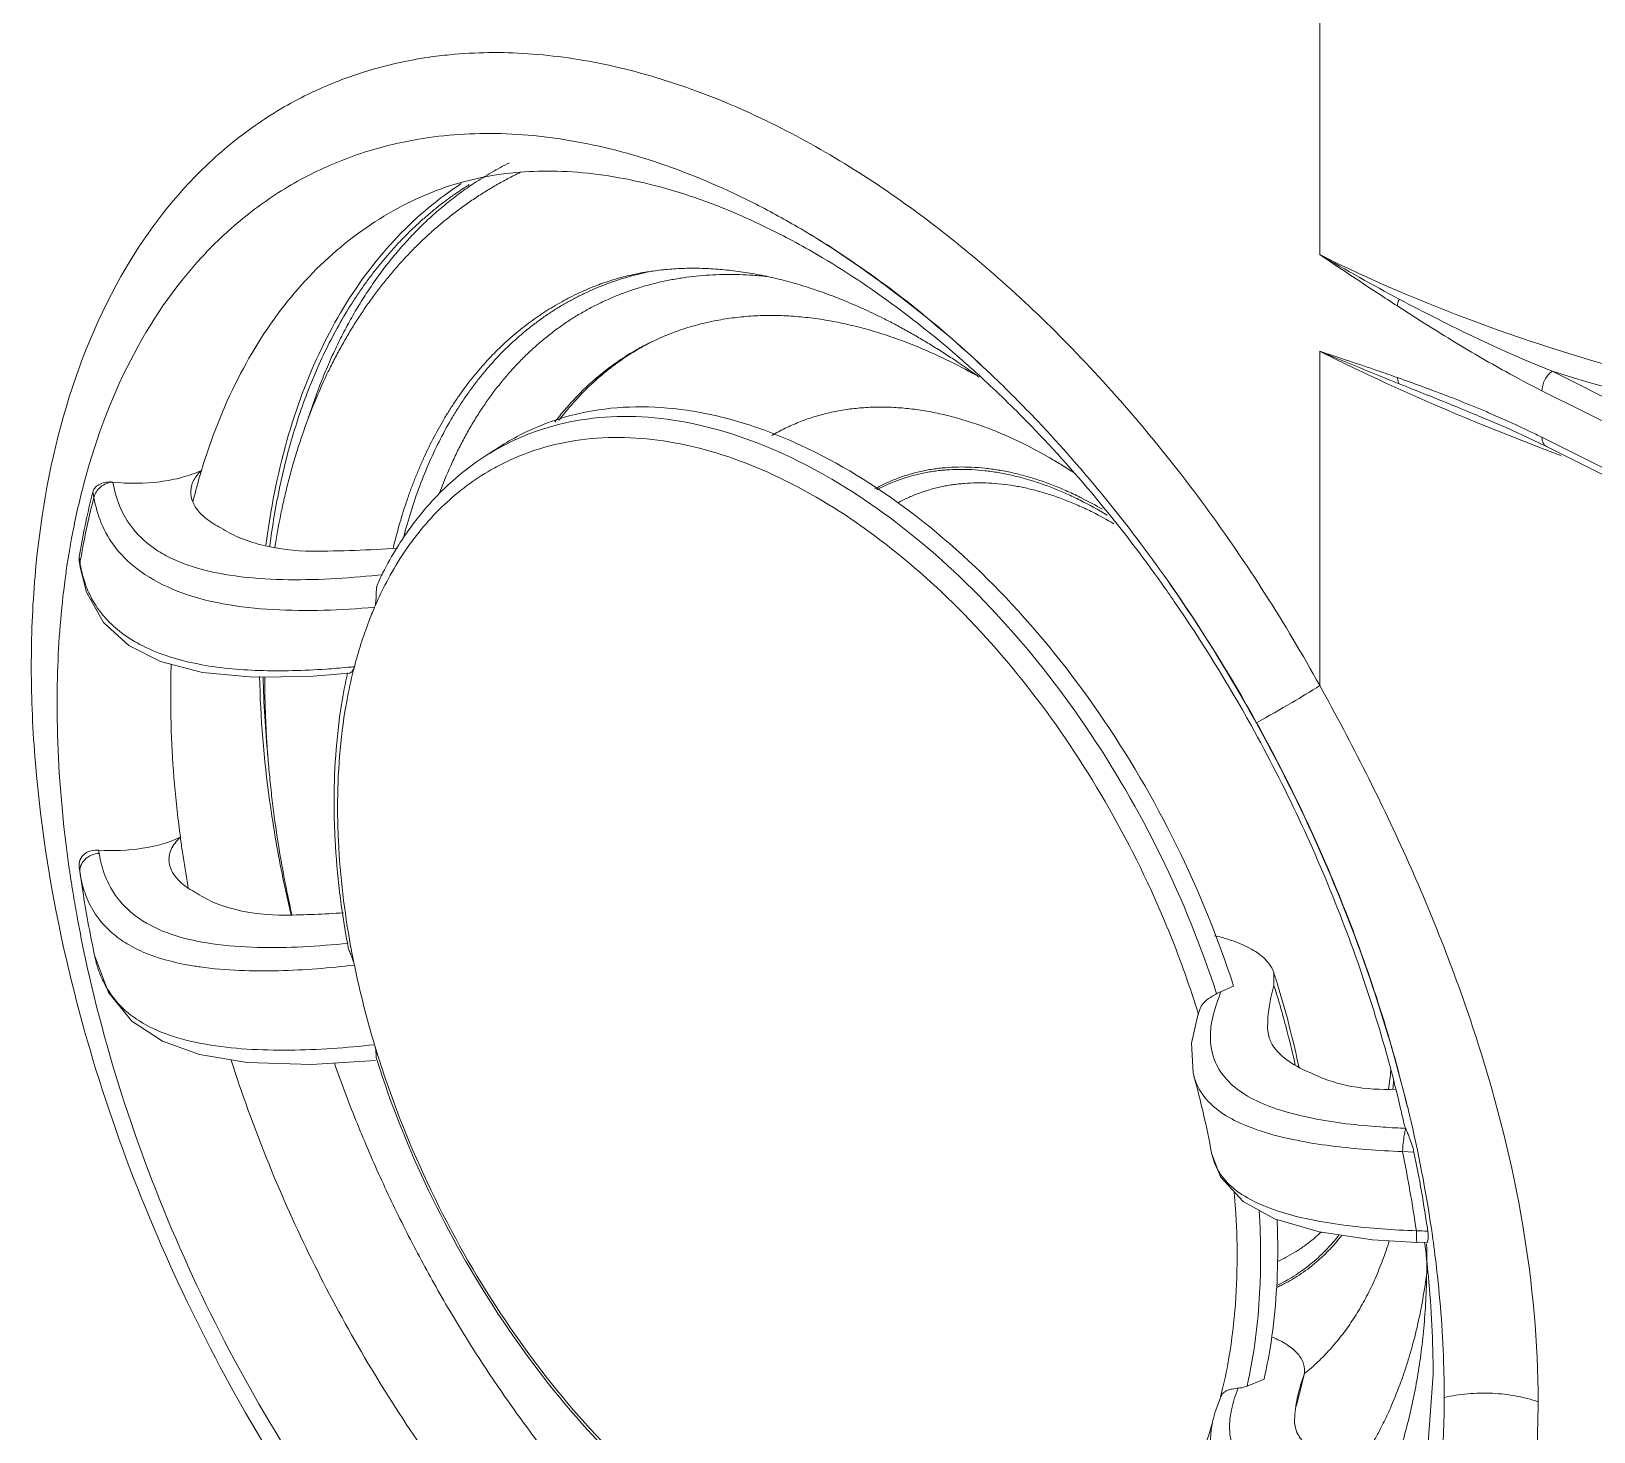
# Model space of a CAD drawing. Header units: millimetres. Extents: x 0 to 2524, y 0 to 1785.
# Drawn here: x 1914.9 to 1966.5, y 748.3 to 794.6 of the extents above; entities that cross this region are included whole.
import ezdxf

# ---------------------------------------------------------------- set-up
doc = ezdxf.new("R2010")
doc.units = ezdxf.units.MM
doc.header["$LTSCALE"] = 0.1
doc.layers.get('0').update_dxf_attribs({"lineweight": 13})

msp = doc.modelspace()

# ---------------------------------------------------------------- linework, layer by layer
for p, q in [((1957.455, 798.239), (1957.455, 787.195)), ((1933.521, 786.156), (1933.521, 786.156)), ((1957.455, 772.956), (1957.455, 784)), ((2011.844, 759.984), (1965.131, 783.341)), ((1964.795, 782.695), (2011.511, 759.337)), ((1961.726, 782.264), (1961.792, 782.238)), ((1962.765, 782.085), (1962.711, 782.107)), ((1962.533, 781.692), (1962.589, 781.67)), ((1962.589, 781.67), (1962.631, 781.652)), ((1962.629, 781.896), (1962.683, 781.874)), ((1962.683, 781.874), (1962.685, 781.873)), ((1964.505, 781.07), (1964.94, 780.857)), ((1964.795, 781.16), (2011.511, 757.802)), ((1929.866, 780.521), (1930.353, 780.836)), ((1964.94, 780.857), (2011.657, 757.499)), ((1916.932, 779.361), (1916.966, 779.171)), ((1916.096, 777.046), (1916.104, 777.097)), ((1916.104, 777.097), (1916.113, 777.151)), ((1916.477, 777.202), (1916.478, 777.075)), ((1916.486, 777.139), (1916.477, 777.202)), ((1916.478, 777.075), (1916.508, 776.88)), ((1916.506, 777.014), (1916.486, 777.139)), ((1916.506, 777.014), (1916.515, 777.068)), ((1916.506, 777.014), (1916.508, 776.88)), ((1916.508, 776.88), (1916.509, 776.87)), ((1926.494, 776.616), (1926.342, 776.602)), ((1917.139, 767.409), (1917.121, 767.523)), ((1916.476, 766.952), (1916.573, 766.307)), ((1916.477, 766.952), (1916.506, 766.763)), ((1916.595, 766.173), (1916.506, 766.763)), ((1916.595, 766.173), (1916.573, 766.307)), ((1916.595, 766.168), (1916.595, 766.173)), ((1920.066, 766.355), (1920.078, 766.287)), ((1923.476, 765.383), (1923.466, 765.425)), ((1923.504, 765.379), (1923.494, 765.422)), ((1916.676, 763.979), (1916.667, 764.018)), ((1916.983, 764.052), (1916.966, 764.145)), ((1916.991, 764.015), (1916.983, 764.052)), ((1955.943, 763.052), (1955.938, 763.474)), ((1954.151, 762.83), (1954.611, 763.02)), ((1954.151, 762.83), (1954.179, 762.816)), ((1953.504, 762.284), (1953.426, 762.062)), ((1955.769, 761.369), (1955.733, 761.615)), ((1926.299, 760.615), (1926.315, 760.565)), ((1926.37, 760.649), (1926.386, 760.6)), ((1953.299, 760.053), (1953.301, 760.045)), ((1960.291, 758.327), (1960.221, 758.331)), ((1960.291, 758.327), (1960.235, 758.503)), ((1953.884, 757.512), (1953.881, 757.524)), ((1960.185, 757.561), (1960.567, 757.543)), ((1960.67, 754.557), (1960.975, 754.545)), ((1960.67, 754.557), (1960.67, 754.557)), ((1961.2, 754.61), (1961.207, 754.562)), ((1955.052, 749.811), (1955.617, 750.046)), ((1956.907, 750.099), (1956.936, 750.195)), ((1960.898, 745.98), (1961.199, 750.193)), ((1953.944, 748.753), (1953.941, 748.74))]:
    msp.add_line(p, q)
for points in [[(1962.683, 781.874), (1963.611, 781.48), (1964.505, 781.07)], [(1916.507, 776.871), (1916.722, 776.04), (1917.285, 775.045), (1918.119, 774.279), (1919.167, 773.748), (1920.547, 773.39), (1922.229, 773.23)], [(1922.229, 773.23), (1924.076, 773.258), (1925.396, 773.365)], [(1916.984, 764.053), (1917.442, 762.816), (1918.221, 761.872), (1919.227, 761.213), (1920.456, 760.771), (1922.029, 760.506), (1924.148, 760.439), (1926.267, 760.574)], [(1953.426, 762.062), (1953.219, 761.145), (1953.274, 760.159), (1953.302, 760.045)], [(1953.883, 757.512), (1954.179, 756.726), (1954.92, 755.909), (1955.964, 755.334), (1957.431, 754.906), (1959.201, 754.649), (1960.67, 754.553)], [(1954.182, 749.458), (1954.002, 748.964), (1953.941, 748.739)]]:
    msp.add_lwpolyline(points)
for centre, radius, start, end in [((1929.841, 780.619), 13.216, 107.1984, 114.3118), ((1929.773, 780.782), 13.039, 114.3346, 116.091), ((1935.811, 779.984), 11.01, 115.641, 116.5648), ((1935.447, 779.82), 11.61, 123.1514, 129.6547), ((1926.66, 764.972), 26.811, 59.8901, 63.4214), ((1929.805, 768.946), 21.318, 66.2976, 67.184), ((1929.187, 767.559), 22.836, 62.2327, 66.2778), ((1995.487, 852.018), 75.156, 239.60025, 241.8947), ((1923.571, 758.611), 33.42, 49.0524, 53.7779), ((1939.196, 776.821), 8.406, 117.0937, 117.6871), ((2077.627, 1074.754), 314.61, 247.54426, 248.06072), ((1936.838, 766.702), 18.93, 60.4755, 63.406), ((1921.931, 756.652), 35.974, 48.796, 49.1243), ((1921.376, 756.021), 36.815, 47.2352, 48.7932), ((1942.036, 731.873), 54.323, 68.8752, 70.6694), ((1940.829, 728.685), 57.732, 68.6898, 68.89766), ((1945.822, 741.403), 44.069, 67.4642, 68.7279), ((1995.104, 860.48), 85.255, 246.87897, 247.53981), ((1859.489, 529.497), 272.66, 67.77313, 67.96299), ((1949.607, 750.565), 34.156, 66.5697, 67.3416), ((1996.988, 865.054), 90.201, 247.61126, 249.1341), ((1934.275, 773.704), 8.119, 118.8483, 122.8923), ((1934.006, 773.225), 7.902, 115.6224, 119.8125), ((1998.734, 869.572), 95.045, 249.12042, 249.49052), ((1940.847, 773.942), 21.231, 163.2369, 165.6795), ((1939.808, 773.431), 23.632, 165.4669, 167.2244), ((1941.615, 773.74), 22.026, 165.6628, 166.0406), ((1943.884, 767.786), 12.631, 58.7733, 63.387), ((1944.039, 768.058), 12.407, 59.7952, 63.4203), ((1941.293, 773.095), 25.154, 167.2271, 170.6026), ((1944.624, 768.037), 11.905, 59.5728, 63.402), ((1936.229, 771.799), 10.875, 146.5224, 148.1522), ((1942.635, 772.93), 26.856, 170.6854, 170.9572), ((1924.252, 814.358), 36.959, 269.8646, 274.2511), ((1936.718, 771.499), 11.449, 148.1672, 153.1761), ((1944.877, 773.199), 18.533, 166.4238, 166.5927), ((1943.341, 772.822), 27.571, 171.1871, 172.3738), ((1920.71, 777.656), 4.253, 188.6911, 190.3977), ((1937.071, 770.901), 11.79, 152.8691, 156.8062), ((1937.416, 771.133), 12.237, 153.1239, 154.6217), ((1912.841, 748.306), 48.343, 34.5686, 35.3987), ((1910.112, 746.679), 51.727, 28.9654, 35.1171), ((1911.536, 747.421), 49.92, 29.0045, 34.5545), ((1950.516, 772.614), 31.016, 178.0683, 180.0119), ((1957.039, 773.986), 34.492, 181.2438, 185.5813), ((1922.675, 802.595), 29.158, 275.2609, 275.6933), ((1940.572, 769.687), 15.501, 166.1429, 166.345), ((1940.393, 769.731), 15.317, 165.4438, 166.1439), ((1958.509, 773.119), 39.034, 187.619, 188.3407), ((1959.666, 773.292), 40.203, 188.3451, 189.9364), ((1964.342, 775.013), 41.985, 189.9278, 193.2009), ((1961.981, 773.952), 39.421, 189.0356, 192.4958), ((1957.814, 772.907), 42.093, 188.2052, 188.4598), ((1958.24, 772.97), 42.524, 188.4604, 189.0698), ((1958.627, 773.032), 42.915, 189.0692, 189.2546), ((1959.183, 773.124), 43.479, 189.2563, 190.2345), ((1960.779, 773.174), 44.736, 189.0096, 191.6434), ((1921.701, 768.739), 2.962, 240.1632, 243.4469), ((1960.529, 773.371), 44.848, 190.24, 191.9171), ((1922.864, 800.813), 35.443, 270.6677, 273.7997), ((1921.854, 752.384), 33.052, 17.3501, 22.3104), ((1953.948, 769.68), 29.086, 190.3733, 190.5955), ((1953.913, 769.565), 28.942, 190.3768, 191.6508), ((1961.186, 773.508), 45.519, 191.9148, 192.0338), ((1961.66, 773.347), 45.633, 191.6326, 191.7999), ((1921.95, 774.15), 10.593, 260.9963, 261.9653), ((1955.425, 769.885), 30.487, 191.668, 196.769), ((1923.903, 753.274), 33.62, 16.9625, 17.6607), ((1920.177, 764.608), 3.235, 204.4663, 207.7192), ((1923.895, 753.094), 33.559, 14.5376, 17.261), ((1924.726, 753.518), 32.762, 14.2308, 16.975), ((1922.83, 752.697), 32.027, 17.0581, 17.3365), ((1925.123, 753.41), 32.292, 12.5141, 14.5416), ((1925.306, 753.668), 32.162, 14.0735, 14.2261), ((1925.922, 753.817), 31.528, 11.9736, 14.0821), ((1956.869, 770.29), 31.986, 196.7172, 197.5432), ((1947.431, 761.45), 12.431, 351.549, 354.4954), ((1921.453, 751.388), 33.004, 10.7148, 15.221), ((1946.467, 761.034), 13.476, 354.0145, 355.1173), ((1959.496, 770.123), 11.687, 256.6721, 258.728), ((1916.834, 748.818), 44.467, 12.579, 13.1995), ((1915.045, 748.037), 46.628, 13.0253, 13.6336), ((1950.478, 754.104), 10.684, 22.4341, 23.2834), ((1917.014, 748.478), 44.61, 8.1218, 13.0435), ((1917.98, 748.787), 43.107, 8.2112, 11.7441), ((1918.574, 748.872), 42.879, 8.1204, 11.6671), ((1931.344, 754.07), 24.159, 0.0439, 3.6675), ((1932.549, 754.322), 23.517, 0.0065, 2.4037), ((1919.787, 748.92), 41.802, 7.8228, 8.0583), ((1953.872, 758.707), 5.257, 296.5166, 297.8191), ((1934.297, 753.981), 26.694, 358.8424, 1.1117), ((1953.872, 758.708), 5.259, 294.5188, 296.5165), ((1938.914, 753.459), 16.546, 347.2609, 348.3983), ((1940.73, 753.583), 16.549, 344.3357, 347.6086), ((1939.75, 753.918), 17.584, 345.091, 347.4436), ((1940.126, 753.719), 17.167, 347.5976, 347.8258), ((1939.266, 754.029), 18.08, 347.4342, 347.7558), ((1952.529, 755.713), 7.049, 308.7163, 311.2679), ((1926.65, 749.436), 34.916, 0.0022, 1.2453), ((1961.195, 748.481), 4.579, 168.2884, 177.2544), ((1928.767, 749.425), 32.798, 355.6979, 0.0211), ((1957.361, 747.897), 3.522, 166.1601, 170.3769)]:
    msp.add_arc(centre, radius, start, end)
for points, knots in [([(1928.722, 793.799), (1928.483, 793.776), (1927.541, 793.662), (1926.61, 793.453), (1925.933, 793.243)], [0, 0, 0, 0, 0.253529, 1, 1, 1, 1]), ([(1939.503, 791.456), (1938.599, 791.908), (1936.793, 792.692), (1934.036, 793.502), (1931.343, 793.899), (1929.575, 793.882), (1928.722, 793.799)], [0, 0, 0, 0, 0.271333, 0.527581, 0.769714, 1, 1, 1, 1]), ([(1924.038, 792.492), (1923.429, 792.194), (1922.248, 791.496), (1920.076, 789.711), (1918.757, 788), (1918.025, 786.764)], [0, 0, 0, 0, 0.24197, 0.48735, 1, 1, 1, 1]), ([(1927.19, 790.915), (1928.073, 791.099), (1929.929, 791.285), (1932.796, 791.03), (1935.753, 790.256), (1937.688, 789.434), (1938.656, 788.95)], [0, 0, 0, 0, 0.228466, 0.469214, 0.725818, 1, 1, 1, 1]), ([(1957.455, 772.956), (1956.318, 775.008), (1953.833, 778.91), (1949.489, 784.095), (1944.739, 788.362), (1941.259, 790.577), (1939.503, 791.456)], [0, 0, 0, 0, 0.269341, 0.529482, 0.774483, 1, 1, 1, 1]), ([(1916.583, 779.438), (1916.96, 780.91), (1917.953, 783.668), (1919.974, 786.659), (1921.942, 788.502), (1923.555, 789.6), (1925.312, 790.425), (1926.556, 790.784), (1927.19, 790.915)], [0, 0, 0, 0, 0.276561, 0.528517, 0.648194, 0.765485, 0.882149, 1, 1, 1, 1]), ([(1929.521, 789.553), (1929.615, 789.615), (1929.805, 789.736), (1930.095, 789.909), (1930.389, 790.074), (1930.589, 790.177), (1930.689, 790.228)], [0, 0, 0, 0, 0.250495, 0.500566, 0.750354, 1, 1, 1, 1]), ([(1922.939, 777.524), (1922.994, 777.872), (1923.087, 778.391), (1923.235, 779.075), (1923.355, 779.579), (1923.486, 780.076), (1923.628, 780.564), (1923.781, 781.046), (1923.997, 781.674), (1924.294, 782.44), (1924.628, 783.182), (1924.917, 783.758), (1925.143, 784.178), (1925.379, 784.589), (1925.626, 784.99), (1925.883, 785.38), (1926.15, 785.761), (1926.428, 786.13), (1926.715, 786.489), (1927.012, 786.836), (1927.32, 787.172), (1927.636, 787.496), (1927.963, 787.807), (1928.298, 788.107), (1928.643, 788.393), (1928.996, 788.667), (1929.358, 788.928), (1929.728, 789.175), (1930.107, 789.409), (1930.493, 789.628), (1930.755, 789.765), (1930.887, 789.832)], [0, 0, 0, 0, 0.069514, 0.103822, 0.137834, 0.171552, 0.204981, 0.238126, 0.270991, 0.335904, 0.399783, 0.431359, 0.462702, 0.493822, 0.524729, 0.555435, 0.58595, 0.616285, 0.646453, 0.676466, 0.706337, 0.736076, 0.765698, 0.795216, 0.824641, 0.853988, 0.88327, 0.912498, 0.941687, 0.97085, 1, 1, 1, 1]), ([(1927.777, 789.107), (1928.472, 789.417), (1930.007, 789.882), (1932.523, 790.031), (1935.275, 789.62), (1937.125, 788.994), (1938.071, 788.596)], [0, 0, 0, 0, 0.215891, 0.449333, 0.708967, 1, 1, 1, 1]), ([(1929.363, 789.507), (1929.253, 789.438), (1929.034, 789.296), (1928.713, 789.072), (1928.399, 788.836), (1928.092, 788.588), (1927.792, 788.329), (1927.5, 788.059), (1927.214, 787.777), (1926.936, 787.484), (1926.666, 787.181), (1926.403, 786.866), (1926.148, 786.541), (1925.901, 786.205), (1925.662, 785.859), (1925.353, 785.382), (1924.987, 784.76), (1924.584, 783.978), (1924.216, 783.159), (1923.883, 782.304), (1923.586, 781.415), (1923.325, 780.493), (1923.101, 779.541), (1922.914, 778.559), (1922.816, 777.893), (1922.773, 777.555)], [0, 0, 0, 0, 0.027667, 0.055411, 0.083253, 0.111212, 0.139307, 0.167557, 0.19598, 0.224593, 0.253414, 0.282459, 0.311742, 0.341278, 0.371082, 0.401165, 0.462211, 0.52451, 0.588132, 0.653135, 0.719565, 0.787452, 0.856817, 0.927667, 1, 1, 1, 1]), ([(1924.044, 781.788), (1924.179, 782.21), (1924.4, 782.832), (1924.736, 783.637), (1925.005, 784.218), (1925.291, 784.78), (1925.594, 785.322), (1925.915, 785.843), (1926.252, 786.344), (1926.606, 786.824), (1926.977, 787.282), (1927.363, 787.719), (1927.764, 788.133), (1928.181, 788.524), (1928.612, 788.891), (1929.058, 789.236), (1929.365, 789.45), (1929.521, 789.553)], [0, 0, 0, 0, 0.137188, 0.204216, 0.270227, 0.335254, 0.399334, 0.462509, 0.524829, 0.586346, 0.64712, 0.707212, 0.766692, 0.825633, 0.88411, 0.942205, 1, 1, 1, 1]), ([(1927.777, 789.107), (1926.93, 788.729), (1925.301, 787.744), (1923.241, 785.677), (1921.599, 783.076), (1920.832, 781.107), (1920.518, 780.066)], [0, 0, 0, 0, 0.232819, 0.472621, 0.726707, 1, 1, 1, 1]), ([(1922.648, 777.599), (1922.795, 778.763), (1923.229, 780.992), (1924.365, 784.078), (1925.943, 786.711), (1927.305, 788.152), (1928.038, 788.759)], [0, 0, 0, 0, 0.277885, 0.5354, 0.774662, 1, 1, 1, 1]), ([(1940.11, 788.165), (1940.675, 787.839), (1941.796, 787.129), (1944.006, 785.537), (1945.591, 784.197), (1946.602, 783.233)], [0, 0, 0, 0, 0.239703, 0.48693, 1, 1, 1, 1]), ([(1940.111, 788.167), (1940.674, 787.842), (1942.984, 786.399), (1945.103, 784.663), (1946.603, 783.234)], [0, 0, 0, 0, 0.238984, 1, 1, 1, 1]), ([(1939.826, 787.766), (1940.119, 787.612), (1941.324, 786.947), (1942.476, 786.189), (1943.319, 785.572)], [0, 0, 0, 0, 0.240887, 1, 1, 1, 1]), ([(1957.455, 787.195), (1959.139, 786.353), (1962.711, 784.827), (1968.418, 783.052), (1974.55, 781.752), (1978.789, 781.219), (1980.956, 781.031)], [0, 0, 0, 0, 0.231225, 0.475973, 0.732908, 1, 1, 1, 1]), ([(1960.018, 785.498), (1959.804, 785.637), (1958.945, 786.196), (1958.093, 786.765), (1957.455, 787.195)], [0, 0, 0, 0, 0.249105, 1, 1, 1, 1]), ([(1918.025, 786.764), (1916.222, 783.715), (1915.069, 779.095), (1914.854, 773.51), (1915.043, 769.239), (1915.569, 766.008), (1916.067, 763.854)], [0, 0, 0, 0, 0.453534, 0.582544, 0.71704, 1, 1, 1, 1]), ([(1927.193, 777.847), (1927.268, 778.139), (1927.43, 778.712), (1927.716, 779.547), (1928.039, 780.345), (1928.4, 781.105), (1928.734, 781.707), (1929.019, 782.167), (1929.24, 782.5), (1929.47, 782.821), (1929.708, 783.131), (1929.955, 783.43), (1930.21, 783.718), (1930.473, 783.993), (1930.744, 784.257), (1931.023, 784.509), (1931.31, 784.748), (1931.604, 784.975), (1931.905, 785.19), (1932.213, 785.392), (1932.529, 785.582), (1932.851, 785.759), (1933.18, 785.922), (1933.515, 786.073), (1933.856, 786.211), (1934.203, 786.335), (1934.556, 786.447), (1934.915, 786.545), (1935.157, 786.601), (1935.278, 786.627)], [0, 0, 0, 0, 0.071714, 0.141686, 0.20996, 0.276603, 0.341699, 0.373705, 0.405366, 0.4367, 0.467724, 0.498458, 0.528922, 0.559138, 0.589129, 0.618919, 0.648533, 0.677996, 0.707335, 0.736577, 0.76575, 0.794881, 0.823999, 0.853133, 0.882309, 0.911557, 0.940903, 0.970375, 1, 1, 1, 1]), ([(1933.521, 786.156), (1933.601, 786.187), (1933.763, 786.248), (1934.01, 786.332), (1934.26, 786.407), (1934.515, 786.476), (1934.773, 786.537), (1935.035, 786.59), (1935.301, 786.635), (1935.571, 786.673), (1935.845, 786.703), (1936.123, 786.725), (1936.405, 786.739), (1936.788, 786.748), (1937.276, 786.737), (1937.77, 786.699), (1938.171, 786.653), (1938.478, 786.609), (1938.787, 786.557), (1939.207, 786.476), (1939.738, 786.352), (1940.382, 786.17), (1941.035, 785.954), (1941.695, 785.702), (1942.361, 785.417), (1942.803, 785.206), (1943.025, 785.095)], [0, 0, 0, 0, 0.026313, 0.05274, 0.079308, 0.106046, 0.132982, 0.160141, 0.187549, 0.215229, 0.243204, 0.271495, 0.300123, 0.329105, 0.388193, 0.448886, 0.479868, 0.511287, 0.54315, 0.575467, 0.641479, 0.70937, 0.779164, 0.85087, 0.924487, 1, 1, 1, 1]), ([(1926.862, 777.549), (1926.925, 777.811), (1927.062, 778.327), (1927.261, 778.96), (1927.436, 779.452), (1927.574, 779.812), (1927.719, 780.164), (1927.921, 780.621), (1928.193, 781.174), (1928.49, 781.705), (1928.743, 782.113), (1928.938, 782.409), (1929.14, 782.697), (1929.349, 782.976), (1929.565, 783.246), (1929.787, 783.506), (1930.015, 783.758), (1930.25, 784.001), (1930.491, 784.234), (1930.738, 784.458), (1930.992, 784.672), (1931.251, 784.877), (1931.515, 785.072), (1931.786, 785.257), (1932.062, 785.432), (1932.343, 785.598), (1932.63, 785.753), (1932.922, 785.898), (1933.218, 786.033), (1933.419, 786.116), (1933.521, 786.156)], [0, 0, 0, 0, 0.071439, 0.141345, 0.175734, 0.209751, 0.243402, 0.276694, 0.342223, 0.406414, 0.438037, 0.469359, 0.500391, 0.531148, 0.561645, 0.591896, 0.621919, 0.65173, 0.681346, 0.710787, 0.740072, 0.76922, 0.798252, 0.827188, 0.85605, 0.884859, 0.913637, 0.942405, 0.971185, 1, 1, 1, 1]), ([(1928.382, 779.315), (1928.495, 779.621), (1928.677, 780.072), (1928.949, 780.656), (1929.164, 781.077), (1929.39, 781.485), (1929.629, 781.879), (1929.879, 782.259), (1930.141, 782.624), (1930.413, 782.974), (1930.697, 783.31), (1930.992, 783.63), (1931.297, 783.934), (1931.613, 784.223), (1931.939, 784.495), (1932.274, 784.752), (1932.62, 784.991), (1932.974, 785.214), (1933.338, 785.421), (1933.71, 785.61), (1934.091, 785.782), (1934.48, 785.937), (1934.877, 786.074), (1935.281, 786.194), (1935.692, 786.297), (1936.111, 786.381), (1936.536, 786.448), (1936.967, 786.497), (1937.404, 786.528), (1937.846, 786.541), (1938.294, 786.537), (1938.746, 786.514), (1939.049, 786.488), (1939.201, 786.471)], [0, 0, 0, 0, 0.069488, 0.103509, 0.137064, 0.170169, 0.202842, 0.235104, 0.266978, 0.298489, 0.329663, 0.360529, 0.391117, 0.421461, 0.451594, 0.481551, 0.511369, 0.541085, 0.570738, 0.600365, 0.630006, 0.6597, 0.689484, 0.719397, 0.749474, 0.779753, 0.810266, 0.841048, 0.872129, 0.903538, 0.935303, 0.967449, 1, 1, 1, 1]), ([(1960.081, 785.724), (1960.057, 785.67), (1960.032, 785.595), (1960.02, 785.517), (1960.018, 785.498)], [0, 0, 0, 0, 0.756909, 1, 1, 1, 1]), ([(1960.081, 785.724), (1960.492, 785.505), (1962.144, 784.645), (1963.836, 783.861), (1965.131, 783.341)], [0, 0, 0, 0, 0.250411, 1, 1, 1, 1]), ([(1945.312, 783.629), (1945.088, 783.741), (1944.641, 783.953), (1943.964, 784.239), (1943.29, 784.487), (1942.619, 784.699), (1941.953, 784.874), (1941.293, 785.01), (1940.641, 785.109), (1940.101, 785.159), (1939.675, 785.18), (1939.359, 785.186), (1939.046, 785.182), (1938.736, 785.169), (1938.429, 785.146), (1938.125, 785.113), (1937.824, 785.071), (1937.527, 785.02), (1937.234, 784.959), (1936.944, 784.888), (1936.657, 784.808), (1936.375, 784.719), (1936.097, 784.62), (1935.823, 784.511), (1935.554, 784.394), (1935.377, 784.309), (1935.29, 784.266)], [0, 0, 0, 0, 0.07202, 0.142514, 0.211495, 0.278987, 0.345026, 0.409663, 0.472963, 0.535003, 0.565583, 0.595884, 0.62592, 0.655706, 0.685258, 0.714591, 0.743723, 0.772672, 0.801456, 0.830094, 0.858607, 0.887013, 0.915335, 0.943592, 0.971807, 1, 1, 1, 1]), ([(1943.025, 785.095), (1943.158, 785.029), (1943.423, 784.892), (1943.82, 784.677), (1944.217, 784.451), (1944.615, 784.213), (1945.013, 783.963), (1945.546, 783.614), (1945.941, 783.338), (1946.202, 783.149)], [0, 0, 0, 0, 0.119262, 0.24021, 0.362822, 0.487077, 0.612951, 0.740418, 1, 1, 1, 1]), ([(1964.795, 782.695), (1964.392, 782.9), (1963.381, 783.433), (1961.789, 784.371), (1960.608, 785.115), (1960.018, 785.498)], [0, 0, 0, 0, 0.244521, 0.618981, 1, 1, 1, 1]), ([(1935.29, 784.266), (1935.215, 784.228), (1935.067, 784.152), (1934.849, 784.03), (1934.634, 783.902), (1934.422, 783.767), (1934.214, 783.626), (1934.01, 783.478), (1933.81, 783.324), (1933.613, 783.163), (1933.42, 782.997), (1933.232, 782.824), (1933.047, 782.644), (1932.805, 782.397), (1932.513, 782.072), (1932.293, 781.799), (1932.186, 781.658)], [0, 0, 0, 0, 0.061118, 0.122271, 0.18349, 0.244811, 0.306265, 0.367886, 0.429707, 0.491757, 0.55407, 0.616675, 0.679601, 0.742877, 0.870578, 1, 1, 1, 1]), ([(1932.325, 781.721), (1932.428, 781.856), (1932.639, 782.12), (1932.974, 782.496), (1933.324, 782.849), (1933.689, 783.18), (1934.005, 783.437), (1934.265, 783.631), (1934.464, 783.77), (1934.665, 783.903), (1934.87, 784.029), (1935.078, 784.15), (1935.219, 784.227), (1935.29, 784.264)], [0, 0, 0, 0, 0.129366, 0.257067, 0.383295, 0.508255, 0.632168, 0.69381, 0.755276, 0.816598, 0.877805, 0.938929, 1, 1, 1, 1]), ([(1957.455, 784), (1957.789, 783.833), (1959.165, 783.159), (1960.562, 782.528), (1961.627, 782.073)], [0, 0, 0, 0, 0.244152, 1, 1, 1, 1]), ([(1960.018, 783.133), (1959.805, 783.209), (1958.953, 783.506), (1958.097, 783.79), (1957.455, 784)], [0, 0, 0, 0, 0.251192, 1, 1, 1, 1]), ([(1946.373, 783.048), (1946.902, 782.559), (1949.034, 780.472), (1950.937, 778.154), (1952.248, 776.309)], [0, 0, 0, 0, 0.241462, 1, 1, 1, 1]), ([(1946.602, 783.233), (1947.127, 782.732), (1949.234, 780.615), (1951.121, 778.282), (1952.422, 776.434)], [0, 0, 0, 0, 0.243199, 1, 1, 1, 1]), ([(1960.081, 782.928), (1960.073, 782.942), (1960.04, 783.006), (1960.023, 783.078), (1960.018, 783.133)], [0, 0, 0, 0, 0.223237, 1, 1, 1, 1]), ([(1964.795, 782.695), (1964.795, 782.754), (1964.815, 782.88), (1964.883, 783.061), (1964.991, 783.221), (1965.082, 783.308), (1965.13, 783.341)], [0, 0, 0, 0, 0.235878, 0.502438, 0.767574, 1, 1, 1, 1]), ([(1980.854, 780.315), (1979.473, 780.435), (1974.163, 781.028), (1968.905, 782.154), (1965.131, 783.341)], [0, 0, 0, 0, 0.259504, 1, 1, 1, 1]), ([(1960.081, 782.928), (1960.217, 782.873), (1960.765, 782.652), (1961.314, 782.431), (1961.726, 782.264)], [0, 0, 0, 0, 0.248396, 1, 1, 1, 1]), ([(1954.611, 763.02), (1954.095, 764.621), (1952.819, 767.753), (1950.288, 772.081), (1947.25, 775.872), (1943.863, 778.925), (1940.803, 780.771), (1938.347, 781.693), (1936.586, 782.093), (1934.878, 782.213), (1933.248, 782.049), (1931.721, 781.601), (1930.789, 781.118), (1930.353, 780.836)], [0, 0, 0, 0, 0.149077, 0.298342, 0.442749, 0.577816, 0.70038, 0.756659, 0.809674, 0.859797, 0.907642, 0.954045, 1, 1, 1, 1]), ([(1947.729, 780.917), (1947.54, 781.011), (1947.164, 781.189), (1946.685, 781.389), (1946.304, 781.532), (1945.928, 781.663), (1945.46, 781.805), (1944.899, 781.944), (1944.345, 782.05), (1943.797, 782.121), (1943.345, 782.152), (1942.988, 782.159), (1942.724, 782.156), (1942.463, 782.144), (1942.204, 782.124), (1941.948, 782.096), (1941.695, 782.059), (1941.446, 782.013), (1941.199, 781.959), (1940.956, 781.896), (1940.716, 781.825), (1940.48, 781.745), (1940.247, 781.658), (1940.019, 781.562), (1939.794, 781.457), (1939.573, 781.345), (1939.429, 781.264), (1939.357, 781.223)], [0, 0, 0, 0, 0.072358, 0.143093, 0.177859, 0.212228, 0.279781, 0.345802, 0.410352, 0.473508, 0.535363, 0.565842, 0.596038, 0.625969, 0.655652, 0.685106, 0.71435, 0.743403, 0.772288, 0.801025, 0.829638, 0.858149, 0.886581, 0.914958, 0.943304, 0.971643, 1, 1, 1, 1]), ([(1964.795, 781.16), (1964.661, 781.226), (1964.13, 781.483), (1963.593, 781.729), (1963.188, 781.905)], [0, 0, 0, 0, 0.252125, 1, 1, 1, 1]), ([(1930.358, 780.815), (1930.801, 781.059), (1931.743, 781.468), (1933.265, 781.812), (1934.877, 781.886), (1937.179, 781.618), (1940.177, 780.566), (1943.641, 778.375), (1946.921, 775.34), (1949.857, 771.613), (1952.305, 767.384), (1953.544, 764.334), (1954.047, 762.775)], [0, 0, 0, 0, 0.045723, 0.092224, 0.140407, 0.191005, 0.301054, 0.42426, 0.559402, 0.703355, 0.851819, 1, 1, 1, 1]), ([(1952.431, 764.931), (1951.874, 766.292), (1950.589, 768.927), (1948.209, 772.547), (1945.47, 775.694), (1942.487, 778.236), (1939.379, 780.064), (1936.267, 781.094), (1933.717, 781.23), (1931.857, 780.869), (1930.997, 780.545), (1930.589, 780.349)], [0, 0, 0, 0, 0.150145, 0.298534, 0.441238, 0.574881, 0.697131, 0.807249, 0.90672, 0.953814, 1, 1, 1, 1]), ([(1949.347, 779.98), (1949.214, 780.068), (1948.947, 780.238), (1948.412, 780.559), (1948.004, 780.78), (1947.729, 780.917)], [0, 0, 0, 0, 0.255632, 0.50755, 1, 1, 1, 1]), ([(1964.795, 781.16), (1964.795, 781.097), (1964.811, 781.004), (1964.872, 780.903), (1964.917, 780.869), (1964.941, 780.858)], [0, 0, 0, 0, 0.536178, 0.777052, 1, 1, 1, 1]), ([(1929.866, 780.521), (1929.335, 780.178), (1928.33, 779.356), (1927.519, 778.344), (1927.158, 777.798)], [0, 0, 0, 0, 0.491394, 1, 1, 1, 1]), ([(1917.589, 779.679), (1918.106, 779.622), (1918.884, 779.626), (1919.863, 779.814), (1920.313, 779.971), (1920.518, 780.066)], [0, 0, 0, 0, 0.523113, 0.772832, 1, 1, 1, 1]), ([(1920.518, 780.066), (1920.48, 780.03), (1920.345, 779.891), (1920.239, 779.72), (1920.198, 779.585)], [0, 0, 0, 0, 0.273591, 1, 1, 1, 1]), ([(1930.078, 780.08), (1929.523, 779.763), (1928.467, 778.972), (1927.623, 777.962), (1927.248, 777.411)], [0, 0, 0, 0, 0.489611, 1, 1, 1, 1]), ([(1942.764, 779.457), (1942.823, 779.489), (1942.941, 779.553), (1943.122, 779.641), (1943.306, 779.723), (1943.494, 779.798), (1943.684, 779.867), (1943.877, 779.928), (1944.074, 779.983), (1944.272, 780.032), (1944.474, 780.073), (1944.678, 780.108), (1944.884, 780.136), (1945.164, 780.164), (1945.519, 780.182), (1945.952, 780.176), (1946.392, 780.143), (1946.838, 780.082), (1947.289, 779.995), (1947.745, 779.88), (1948.205, 779.738), (1948.667, 779.57), (1949.131, 779.376), (1949.438, 779.23), (1949.591, 779.154)], [0, 0, 0, 0, 0.028305, 0.056604, 0.08492, 0.113278, 0.1417, 0.170209, 0.198827, 0.227577, 0.256479, 0.285555, 0.314824, 0.344306, 0.403974, 0.464704, 0.526617, 0.589819, 0.654399, 0.720431, 0.787972, 0.857065, 0.927736, 1, 1, 1, 1]), ([(1942.819, 779.423), (1942.877, 779.454), (1942.994, 779.514), (1943.173, 779.598), (1943.356, 779.676), (1943.541, 779.747), (1943.729, 779.812), (1943.92, 779.87), (1944.114, 779.922), (1944.31, 779.967), (1944.509, 780.006), (1944.71, 780.038), (1944.913, 780.064), (1945.189, 780.089), (1945.539, 780.104), (1945.965, 780.095), (1946.397, 780.059), (1946.836, 779.997), (1947.28, 779.909), (1947.728, 779.794), (1948.18, 779.654), (1948.634, 779.488), (1949.09, 779.297), (1949.391, 779.154), (1949.542, 779.079)], [0, 0, 0, 0, 0.028262, 0.056529, 0.084822, 0.113165, 0.14158, 0.170089, 0.198713, 0.227473, 0.256392, 0.285487, 0.314779, 0.344285, 0.404006, 0.464788, 0.526747, 0.589986, 0.654589, 0.720626, 0.788152, 0.857208, 0.92782, 1, 1, 1, 1]), ([(1916.133, 777.277), (1916.163, 777.462), (1916.29, 778.187), (1916.447, 778.906), (1916.583, 779.438)], [0, 0, 0, 0, 0.254132, 1, 1, 1, 1]), ([(1916.932, 779.361), (1916.948, 779.417), (1917.014, 779.524), (1917.175, 779.626), (1917.372, 779.682), (1917.515, 779.686), (1917.589, 779.679)], [0, 0, 0, 0, 0.223789, 0.45805, 0.715718, 1, 1, 1, 1]), ([(1917.589, 779.679), (1917.444, 779.667), (1917.163, 779.56), (1916.994, 779.304), (1916.966, 779.171)], [0, 0, 0, 0, 0.515099, 1, 1, 1, 1]), ([(1926.342, 776.602), (1925.821, 776.553), (1924.773, 776.465), (1923.197, 776.437), (1921.653, 776.54), (1920.429, 776.788), (1919.57, 777.124), (1918.892, 777.495), (1918.252, 778.064), (1917.783, 778.859), (1917.636, 779.411), (1917.589, 779.679)], [0, 0, 0, 0, 0.15371, 0.308703, 0.462471, 0.607611, 0.673253, 0.732707, 0.833888, 0.920235, 1, 1, 1, 1]), ([(1920.198, 779.585), (1920.16, 779.461), (1920.146, 779.182), (1920.334, 778.785), (1920.685, 778.437), (1920.988, 778.255), (1921.158, 778.17)], [0, 0, 0, 0, 0.209037, 0.431468, 0.692415, 1, 1, 1, 1]), ([(1943.517, 778.992), (1943.572, 779.023), (1943.684, 779.081), (1943.855, 779.163), (1944.029, 779.239), (1944.207, 779.308), (1944.386, 779.371), (1944.569, 779.428), (1944.754, 779.479), (1944.942, 779.523), (1945.132, 779.561), (1945.325, 779.593), (1945.52, 779.618), (1945.783, 779.643), (1946.118, 779.659), (1946.526, 779.652), (1946.941, 779.619), (1947.361, 779.56), (1947.787, 779.477), (1948.216, 779.368), (1948.649, 779.234), (1949.084, 779.075), (1949.521, 778.891), (1949.81, 778.755), (1949.954, 778.683)], [0, 0, 0, 0, 0.028281, 0.056562, 0.084865, 0.113214, 0.141632, 0.170141, 0.198762, 0.227517, 0.256428, 0.285515, 0.314796, 0.344292, 0.403989, 0.464748, 0.526687, 0.589909, 0.654502, 0.720537, 0.788071, 0.857143, 0.927782, 1, 1, 1, 1]), ([(1916.515, 777.068), (1916.545, 777.248), (1916.673, 777.953), (1916.83, 778.653), (1916.966, 779.171)], [0, 0, 0, 0, 0.254091, 1, 1, 1, 1]), ([(1916.966, 779.171), (1917.016, 778.882), (1917.181, 778.287), (1917.687, 777.423), (1918.543, 776.63), (1919.763, 776.005), (1921.256, 775.613), (1923.444, 775.381), (1925.122, 775.449), (1926.234, 775.544)], [0, 0, 0, 0, 0.080394, 0.168235, 0.271416, 0.396702, 0.540787, 0.693299, 1, 1, 1, 1]), ([(1924.165, 777.399), (1923.599, 777.401), (1922.772, 777.496), (1921.776, 777.822), (1921.345, 778.044), (1921.158, 778.17)], [0, 0, 0, 0, 0.540459, 0.784273, 1, 1, 1, 1]), ([(1927.248, 777.411), (1927.188, 777.321), (1926.947, 776.954), (1926.73, 776.572), (1926.579, 776.277)], [0, 0, 0, 0, 0.246162, 1, 1, 1, 1]), ([(1916.742, 776.15), (1916.717, 776.211), (1916.625, 776.451), (1916.561, 776.701), (1916.527, 776.889)], [0, 0, 0, 0, 0.25696, 1, 1, 1, 1]), ([(1915.748, 772.347), (1915.748, 772.701), (1915.769, 774.082), (1915.878, 775.462), (1916.014, 776.481)], [0, 0, 0, 0, 0.256174, 1, 1, 1, 1]), ([(1926.36, 776.378), (1926.33, 776.314), (1926.295, 776.168), (1926.287, 775.947), (1926.284, 775.736), (1926.258, 775.601), (1926.234, 775.544)], [0, 0, 0, 0, 0.250388, 0.52267, 0.781798, 1, 1, 1, 1]), ([(1952.422, 776.434), (1953.346, 775.122), (1955.064, 772.389), (1957.278, 768.089), (1959.066, 763.622), (1959.982, 760.563), (1960.355, 759.029)], [0, 0, 0, 0, 0.250386, 0.502718, 0.753678, 1, 1, 1, 1]), ([(1922.421, 773.454), (1921.744, 773.477), (1920.428, 773.596), (1918.883, 774.059), (1917.897, 774.656), (1917.368, 775.134), (1916.988, 775.631), (1916.812, 775.979), (1916.742, 776.15)], [0, 0, 0, 0, 0.306376, 0.595856, 0.718852, 0.824455, 0.916621, 1, 1, 1, 1]), ([(1926.234, 775.544), (1926.168, 775.389), (1925.908, 774.748), (1925.699, 774.087), (1925.568, 773.581)], [0, 0, 0, 0, 0.243722, 1, 1, 1, 1]), ([(1925.349, 773.56), (1925.11, 773.537), (1924.137, 773.459), (1923.158, 773.43), (1922.421, 773.454)], [0, 0, 0, 0, 0.245286, 1, 1, 1, 1]), ([(1922.986, 767.774), (1922.905, 768.238), (1922.621, 770.053), (1922.466, 771.889), (1922.435, 773.254)], [0, 0, 0, 0, 0.256375, 1, 1, 1, 1]), ([(1923.049, 767.761), (1922.976, 768.224), (1922.879, 768.919), (1922.777, 769.845), (1922.714, 770.533), (1922.666, 771.216), (1922.621, 772.117), (1922.607, 772.791), (1922.608, 773.238)], [0, 0, 0, 0, 0.255908, 0.382463, 0.508039, 0.632608, 0.756142, 1, 1, 1, 1]), ([(1925.343, 773.375), (1925.265, 773.028), (1924.988, 771.571), (1924.89, 770.083), (1924.897, 768.957)], [0, 0, 0, 0, 0.240105, 1, 1, 1, 1]), ([(1925.509, 773.346), (1925.425, 773.002), (1925.124, 771.548), (1925.012, 770.058), (1925.012, 768.928)], [0, 0, 0, 0, 0.23885, 1, 1, 1, 1]), ([(1925.396, 773.365), (1925.404, 773.365), (1925.444, 773.377), (1925.476, 773.407), (1925.497, 773.433)], [0, 0, 0, 0, 0.195918, 1, 1, 1, 1]), ([(1925.497, 773.433), (1925.504, 773.442), (1925.536, 773.487), (1925.557, 773.539), (1925.568, 773.581)], [0, 0, 0, 0, 0.223417, 1, 1, 1, 1]), ([(1919.5, 772.607), (1919.5, 772.227), (1919.528, 770.668), (1919.664, 769.112), (1919.82, 767.944)], [0, 0, 0, 0, 0.244073, 1, 1, 1, 1]), ([(1955.369, 771.73), (1955.762, 771.947), (1956.463, 772.346), (1957.154, 772.762), (1957.455, 772.957)], [0, 0, 0, 0, 0.556354, 1, 1, 1, 1]), ([(1964.667, 749.292), (1964.667, 751.24), (1964.295, 755.252), (1962.791, 761.233), (1960.468, 767.189), (1958.511, 771.049), (1957.455, 772.956)], [0, 0, 0, 0, 0.233965, 0.481076, 0.738201, 1, 1, 1, 1]), ([(1916.152, 766.899), (1916.085, 767.361), (1915.855, 769.169), (1915.748, 770.992), (1915.748, 772.347)], [0, 0, 0, 0, 0.256364, 1, 1, 1, 1]), ([(1955.195, 771.626), (1956.309, 769.619), (1958.247, 765.5), (1959.615, 761.155), (1960.127, 758.972)], [0, 0, 0, 0, 0.505872, 1, 1, 1, 1]), ([(1955.368, 771.73), (1955.927, 770.721), (1956.978, 768.67), (1958.341, 765.508), (1959.488, 762.296), (1960.087, 760.118), (1960.351, 759.031)], [0, 0, 0, 0, 0.252811, 0.50498, 0.75472, 1, 1, 1, 1]), ([(1924.897, 768.957), (1924.9, 768.59), (1924.946, 767.077), (1925.132, 765.569), (1925.338, 764.442)], [0, 0, 0, 0, 0.24282, 1, 1, 1, 1]), ([(1925.012, 768.928), (1925.012, 768.557), (1925.05, 767.023), (1925.236, 765.495), (1925.445, 764.352)], [0, 0, 0, 0, 0.242124, 1, 1, 1, 1]), ([(1917.121, 767.523), (1917.034, 767.528), (1916.861, 767.51), (1916.633, 767.398), (1916.482, 767.197), (1916.467, 767.031), (1916.477, 766.952)], [0, 0, 0, 0, 0.268122, 0.517955, 0.754973, 1, 1, 1, 1]), ([(1919.82, 767.944), (1919.426, 767.76), (1918.525, 767.523), (1917.602, 767.489), (1917.121, 767.523)], [0, 0, 0, 0, 0.474443, 1, 1, 1, 1]), ([(1919.452, 767.1), (1919.442, 767.172), (1919.442, 767.323), (1919.533, 767.631), (1919.695, 767.829), (1919.82, 767.944)], [0, 0, 0, 0, 0.229207, 0.465388, 1, 1, 1, 1]), ([(1917.139, 767.409), (1917.053, 767.406), (1916.877, 767.368), (1916.651, 767.222), (1916.511, 767.003), (1916.495, 766.836), (1916.506, 766.763)], [0, 0, 0, 0, 0.25386, 0.52443, 0.77903, 1, 1, 1, 1]), ([(1925.362, 764.444), (1924.866, 764.392), (1923.868, 764.312), (1922.369, 764.283), (1920.904, 764.387), (1919.566, 764.673), (1918.477, 765.18), (1917.734, 765.871), (1917.312, 766.631), (1917.178, 767.155), (1917.139, 767.409)], [0, 0, 0, 0, 0.154802, 0.310885, 0.465382, 0.610141, 0.733518, 0.833741, 0.919913, 1, 1, 1, 1]), ([(1920.228, 766.17), (1920.122, 766.231), (1919.928, 766.359), (1919.688, 766.586), (1919.522, 766.833), (1919.464, 767.013), (1919.452, 767.1)], [0, 0, 0, 0, 0.293653, 0.555644, 0.788221, 1, 1, 1, 1]), ([(1916.506, 766.763), (1916.516, 766.694), (1916.566, 766.415), (1916.648, 766.141), (1916.73, 765.943)], [0, 0, 0, 0, 0.245178, 1, 1, 1, 1]), ([(1916.73, 765.943), (1916.82, 765.725), (1917.065, 765.276), (1917.419, 764.904), (1917.628, 764.731)], [0, 0, 0, 0, 0.465989, 1, 1, 1, 1]), ([(1923.277, 765.372), (1922.732, 765.366), (1921.933, 765.447), (1920.971, 765.753), (1920.556, 765.967), (1920.377, 766.089)], [0, 0, 0, 0, 0.54088, 0.785085, 1, 1, 1, 1]), ([(1917.628, 764.731), (1917.784, 764.603), (1918.143, 764.356), (1919.02, 763.948), (1919.768, 763.77), (1920.292, 763.687)], [0, 0, 0, 0, 0.209933, 0.449842, 1, 1, 1, 1]), ([(1955.938, 763.474), (1955.892, 763.619), (1955.698, 763.908), (1955.252, 764.243), (1954.663, 764.516), (1954.217, 764.641), (1953.977, 764.691)], [0, 0, 0, 0, 0.190417, 0.421204, 0.693359, 1, 1, 1, 1]), ([(1916.067, 763.854), (1916.885, 760.311), (1919.304, 753.351), (1922.999, 746.981), (1925.158, 744.004)], [0, 0, 0, 0, 0.497222, 1, 1, 1, 1]), ([(1925.611, 744.352), (1923.445, 747.273), (1920.663, 752.03), (1918.006, 758.766), (1917.048, 762.242), (1916.676, 763.979)], [0, 0, 0, 0, 0.502791, 0.754419, 1, 1, 1, 1]), ([(1917.233, 763.268), (1917.205, 763.329), (1917.104, 763.57), (1917.031, 763.824), (1916.991, 764.015)], [0, 0, 0, 0, 0.254668, 1, 1, 1, 1]), ([(1925.568, 763.72), (1925.545, 763.831), (1925.484, 763.99), (1925.401, 764.188), (1925.367, 764.285), (1925.359, 764.331)], [0, 0, 0, 0, 0.52658, 0.780493, 1, 1, 1, 1]), ([(1920.469, 763.66), (1920.901, 763.599), (1921.767, 763.528), (1923.057, 763.524), (1924.324, 763.591), (1925.157, 763.674), (1925.568, 763.72)], [0, 0, 0, 0, 0.255742, 0.508982, 0.757104, 1, 1, 1, 1]), ([(1926.234, 761.09), (1925.3, 760.989), (1923.892, 760.889), (1922.027, 760.927), (1920.69, 761.071), (1919.485, 761.357), (1918.492, 761.807), (1917.766, 762.399), (1917.436, 762.869), (1917.314, 763.103)], [0, 0, 0, 0, 0.29273, 0.439062, 0.580938, 0.71133, 0.823448, 0.917697, 1, 1, 1, 1]), ([(1956.801, 758.751), (1956.464, 758.831), (1955.832, 759.014), (1954.996, 759.401), (1954.369, 759.897), (1953.986, 760.474), (1953.833, 761.077), (1953.84, 761.875), (1954.039, 762.443), (1954.179, 762.816)], [0, 0, 0, 0, 0.179952, 0.340412, 0.475557, 0.589612, 0.692838, 0.793411, 1, 1, 1, 1]), ([(1955.733, 761.615), (1955.732, 761.735), (1955.747, 762.22), (1955.837, 762.702), (1955.943, 763.052)], [0, 0, 0, 0, 0.247808, 1, 1, 1, 1]), ([(1954.047, 762.775), (1953.939, 762.711), (1953.72, 762.598), (1953.546, 762.399), (1953.504, 762.284)], [0, 0, 0, 0, 0.506623, 1, 1, 1, 1]), ([(1926.278, 760.873), (1926.276, 760.89), (1926.266, 760.963), (1926.25, 761.036), (1926.234, 761.09)], [0, 0, 0, 0, 0.236003, 1, 1, 1, 1]), ([(1926.299, 760.615), (1926.289, 760.648), (1926.288, 760.736), (1926.283, 760.821), (1926.278, 760.873)], [0, 0, 0, 0, 0.397905, 1, 1, 1, 1]), ([(1957.274, 760.112), (1956.955, 760.23), (1956.404, 760.497), (1955.958, 760.948), (1955.84, 761.187)], [0, 0, 0, 0, 0.560488, 1, 1, 1, 1]), ([(1921.497, 760.584), (1922.197, 758.395), (1923.926, 754.109), (1927.35, 748.167), (1931.466, 742.929), (1936.064, 738.665), (1940.23, 736.029), (1943.59, 734.653), (1946.009, 734.011), (1948.365, 733.741), (1950.626, 733.85), (1952.76, 734.339), (1954.079, 734.917), (1954.699, 735.262)], [0, 0, 0, 0, 0.148098, 0.29656, 0.440536, 0.575702, 0.698898, 0.755629, 0.809125, 0.859684, 0.907827, 0.954295, 1, 1, 1, 1]), ([(1932.814, 746.481), (1932.604, 746.733), (1932.187, 747.244), (1931.579, 748.028), (1930.985, 748.83), (1930.407, 749.65), (1929.845, 750.486), (1929.299, 751.338), (1928.772, 752.205), (1928.262, 753.085), (1927.771, 753.978), (1927.299, 754.882), (1926.847, 755.796), (1926.415, 756.72), (1926.004, 757.652), (1925.615, 758.59), (1925.248, 759.535), (1925.017, 760.169), (1924.906, 760.487)], [0, 0, 0, 0, 0.060963, 0.122329, 0.18406, 0.246114, 0.30845, 0.371025, 0.433793, 0.496712, 0.559736, 0.622819, 0.685915, 0.748979, 0.811964, 0.874826, 0.93752, 1, 1, 1, 1]), ([(1926.315, 760.565), (1926.787, 759.091), (1927.941, 756.201), (1930.213, 752.169), (1932.944, 748.568), (1936.014, 745.564), (1939.298, 743.29), (1942.665, 741.857), (1945.499, 741.44), (1947.616, 741.642), (1948.61, 741.91), (1949.084, 742.085)], [0, 0, 0, 0, 0.144581, 0.289658, 0.431136, 0.56528, 0.689333, 0.802076, 0.904412, 0.95279, 1, 1, 1, 1]), ([(1926.386, 760.6), (1926.856, 759.12), (1928.012, 756.218), (1930.296, 752.177), (1933.043, 748.584), (1936.122, 745.611), (1939.394, 743.401), (1942.713, 742.062), (1945.471, 741.744), (1947.493, 742.026), (1948.427, 742.332), (1948.87, 742.524)], [0, 0, 0, 0, 0.146718, 0.293966, 0.437263, 0.5725, 0.696571, 0.807994, 0.907694, 0.954439, 1, 1, 1, 1]), ([(1953.301, 760.045), (1953.355, 759.849), (1953.54, 759.446), (1954.043, 758.925), (1954.767, 758.497), (1955.675, 758.164), (1956.714, 757.913), (1958.227, 757.674), (1959.397, 757.592), (1960.185, 757.561)], [0, 0, 0, 0, 0.078977, 0.169229, 0.277283, 0.404018, 0.544389, 0.692806, 1, 1, 1, 1]), ([(1957.274, 760.112), (1957.66, 759.919), (1958.551, 759.654), (1959.474, 759.597), (1959.958, 759.622)], [0, 0, 0, 0, 0.470899, 1, 1, 1, 1]), ([(1960.221, 758.331), (1959.965, 758.342), (1958.957, 758.399), (1957.95, 758.513), (1957.211, 758.661)], [0, 0, 0, 0, 0.253828, 1, 1, 1, 1]), ([(1960.185, 757.561), (1960.196, 757.706), (1960.216, 757.915), (1960.256, 758.17), (1960.278, 758.281), (1960.291, 758.327)], [0, 0, 0, 0, 0.563054, 0.812053, 1, 1, 1, 1]), ([(1960.353, 758.182), (1960.373, 758.135), (1960.456, 757.926), (1960.532, 757.713), (1960.567, 757.543)], [0, 0, 0, 0, 0.22679, 1, 1, 1, 1]), ([(1960.646, 754.944), (1959.89, 754.97), (1958.759, 755.046), (1957.278, 755.274), (1956.225, 755.524), (1955.294, 755.876), (1954.555, 756.335), (1954.076, 756.896), (1953.922, 757.314), (1953.883, 757.512)], [0, 0, 0, 0, 0.295289, 0.442164, 0.585144, 0.717083, 0.829763, 0.921303, 1, 1, 1, 1]), ([(1954.624, 756.246), (1954.641, 756.062), (1954.699, 755.339), (1954.725, 754.613), (1954.725, 754.071)], [0, 0, 0, 0, 0.254139, 1, 1, 1, 1]), ([(1958.186, 754.794), (1958.111, 754.699), (1957.959, 754.515), (1957.716, 754.254), (1957.461, 754.01), (1957.195, 753.784), (1956.919, 753.576), (1956.679, 753.418), (1956.482, 753.301), (1956.333, 753.218), (1956.18, 753.139), (1956.077, 753.09), (1956.026, 753.066)], [0, 0, 0, 0, 0.129286, 0.256843, 0.382905, 0.507721, 0.631555, 0.754684, 0.81608, 0.877407, 0.938701, 1, 1, 1, 1]), ([(1956.027, 753.13), (1956.126, 753.177), (1956.322, 753.278), (1956.606, 753.446), (1956.881, 753.631), (1957.145, 753.833), (1957.4, 754.052), (1957.644, 754.287), (1957.877, 754.539), (1958.024, 754.716), (1958.096, 754.806)], [0, 0, 0, 0, 0.122529, 0.245243, 0.368413, 0.492302, 0.617167, 0.743253, 0.870792, 1, 1, 1, 1]), ([(1957.496, 754.894), (1957.407, 754.811), (1957.225, 754.651), (1956.938, 754.431), (1956.639, 754.232), (1956.431, 754.113), (1956.326, 754.057)], [0, 0, 0, 0, 0.252782, 0.503258, 0.752099, 1, 1, 1, 1]), ([(1957.178, 750.414), (1957.251, 750.477), (1957.393, 750.608), (1957.6, 750.812), (1957.799, 751.026), (1957.993, 751.249), (1958.179, 751.482), (1958.359, 751.724), (1958.531, 751.975), (1958.753, 752.324), (1959.012, 752.782), (1959.243, 753.262), (1959.413, 753.661), (1959.533, 753.971), (1959.646, 754.288), (1959.716, 754.503), (1959.749, 754.611)], [0, 0, 0, 0, 0.057811, 0.116048, 0.174761, 0.234001, 0.293814, 0.354245, 0.415334, 0.477121, 0.602901, 0.731849, 0.797581, 0.864173, 0.931641, 1, 1, 1, 1]), ([(1960.648, 754.724), (1960.647, 754.741), (1960.645, 754.814), (1960.645, 754.888), (1960.646, 754.944)], [0, 0, 0, 0, 0.232131, 1, 1, 1, 1]), ([(1960.67, 754.553), (1960.666, 754.553), (1960.66, 754.574), (1960.655, 754.603), (1960.65, 754.659), (1960.648, 754.7), (1960.648, 754.724)], [0, 0, 0, 0, 0.076417, 0.271421, 0.587101, 1, 1, 1, 1]), ([(1960.92, 754.564), (1960.966, 754.192), (1961.125, 752.74), (1961.199, 751.278), (1961.199, 750.193)], [0, 0, 0, 0, 0.256709, 1, 1, 1, 1]), ([(1960.975, 754.545), (1960.984, 754.545), (1961.006, 754.562), (1961.021, 754.606), (1961.034, 754.674), (1961.036, 754.728), (1961.036, 754.759)], [0, 0, 0, 0, 0.111978, 0.306682, 0.603367, 1, 1, 1, 1]), ([(1961.036, 754.759), (1961.036, 754.772), (1961.035, 754.829), (1961.029, 754.886), (1961.023, 754.929)], [0, 0, 0, 0, 0.230659, 1, 1, 1, 1]), ([(1961.207, 754.562), (1961.257, 754.193), (1961.435, 752.743), (1961.534, 751.283), (1961.557, 750.195)], [0, 0, 0, 0, 0.254964, 1, 1, 1, 1]), ([(1954.179, 749.458), (1954.271, 749.816), (1954.603, 751.332), (1954.725, 752.89), (1954.725, 754.071)], [0, 0, 0, 0, 0.238259, 1, 1, 1, 1]), ([(1955.503, 754.089), (1955.503, 753.744), (1955.473, 752.418), (1955.319, 751.094), (1955.122, 750.132)], [0, 0, 0, 0, 0.259703, 1, 1, 1, 1]), ([(1955.617, 750.046), (1955.692, 750.382), (1955.964, 751.792), (1956.066, 753.233), (1956.066, 754.325)], [0, 0, 0, 0, 0.239584, 1, 1, 1, 1]), ([(1958.628, 747.042), (1958.704, 747.149), (1958.853, 747.366), (1959.066, 747.702), (1959.27, 748.049), (1959.464, 748.408), (1959.647, 748.778), (1959.881, 749.289), (1960.092, 749.818), (1960.281, 750.362), (1960.459, 750.928), (1960.614, 751.508), (1960.747, 752.102), (1960.867, 752.715), (1960.94, 753.181), (1960.981, 753.495)], [0, 0, 0, 0, 0.056658, 0.113982, 0.172007, 0.230762, 0.290278, 0.350578, 0.473599, 0.53637, 0.599994, 0.729826, 0.796059, 0.863168, 1, 1, 1, 1]), ([(1960.985, 753.442), (1960.979, 753.133), (1960.955, 752.524), (1960.887, 751.623), (1960.785, 750.747), (1960.651, 749.899), (1960.485, 749.08), (1960.288, 748.292), (1960.062, 747.537), (1959.888, 747.049), (1959.797, 746.811)], [0, 0, 0, 0, 0.136695, 0.270213, 0.40045, 0.527316, 0.650741, 0.770676, 0.887095, 1, 1, 1, 1]), ([(1956.935, 750.195), (1956.96, 750.308), (1956.946, 750.566), (1956.727, 750.915), (1956.361, 751.211), (1956.056, 751.36), (1955.886, 751.427)], [0, 0, 0, 0, 0.199723, 0.420751, 0.686024, 1, 1, 1, 1]), ([(1956.711, 749.411), (1956.723, 749.469), (1956.775, 749.701), (1956.846, 749.93), (1956.907, 750.099)], [0, 0, 0, 0, 0.247308, 1, 1, 1, 1]), ([(1954.763, 749.743), (1954.695, 749.737), (1954.568, 749.722), (1954.395, 749.675), (1954.255, 749.59), (1954.199, 749.504), (1954.182, 749.458)], [0, 0, 0, 0, 0.297525, 0.562522, 0.786478, 1, 1, 1, 1]), ([(1954.495, 748.784), (1954.506, 748.865), (1954.561, 749.193), (1954.667, 749.511), (1954.763, 749.743)], [0, 0, 0, 0, 0.245425, 1, 1, 1, 1]), ([(1955.052, 749.811), (1955.031, 749.802), (1954.938, 749.768), (1954.839, 749.75), (1954.763, 749.743)], [0, 0, 0, 0, 0.232898, 1, 1, 1, 1]), ([(1964.667, 749.292), (1964.433, 749.375), (1963.933, 749.503), (1963.151, 749.591), (1962.35, 749.575), (1961.821, 749.496), (1961.566, 749.438)], [0, 0, 0, 0, 0.236793, 0.490799, 0.74958, 1, 1, 1, 1]), ([(1960.856, 735.513), (1962.119, 737.411), (1964.084, 741.909), (1964.667, 746.755), (1964.667, 749.292)], [0, 0, 0, 0, 0.47333, 1, 1, 1, 1]), ([(1953.944, 748.753), (1953.92, 748.656), (1953.84, 748.355), (1953.745, 748.057), (1953.668, 747.858)], [0, 0, 0, 0, 0.319071, 1, 1, 1, 1]), ([(1953.888, 748.486), (1953.876, 748.414), (1953.837, 748.122), (1953.841, 747.823), (1953.878, 747.605)], [0, 0, 0, 0, 0.247949, 1, 1, 1, 1]), ([(1960.695, 745.632), (1960.275, 745.648), (1959.443, 745.697), (1958.218, 745.836), (1957.06, 746.064), (1956.173, 746.354), (1955.569, 746.669), (1955.104, 746.994), (1954.685, 747.474), (1954.463, 748.138), (1954.469, 748.575), (1954.495, 748.784)], [0, 0, 0, 0, 0.161809, 0.32123, 0.474714, 0.615882, 0.679097, 0.736409, 0.83407, 0.918671, 1, 1, 1, 1]), ([(1958.054, 747.251), (1957.843, 747.328), (1957.46, 747.502), (1956.988, 747.847), (1956.681, 748.249), (1956.614, 748.559), (1956.621, 748.701)], [0, 0, 0, 0, 0.312448, 0.579579, 0.803417, 1, 1, 1, 1])]:
    msp.add_open_spline(points, degree=3, knots=knots)
for points in [[(1954.151, 762.83), (1954.116, 762.813), (1954.081, 762.795), (1954.047, 762.775)], [(1955.84, 761.187), (1955.811, 761.245), (1955.787, 761.307), (1955.769, 761.369)], [(1961.023, 754.929), (1960.897, 754.934), (1960.772, 754.939), (1960.646, 754.944)]]:
    msp.add_open_spline(points, degree=3)

doc.saveas('drawing.dxf')
